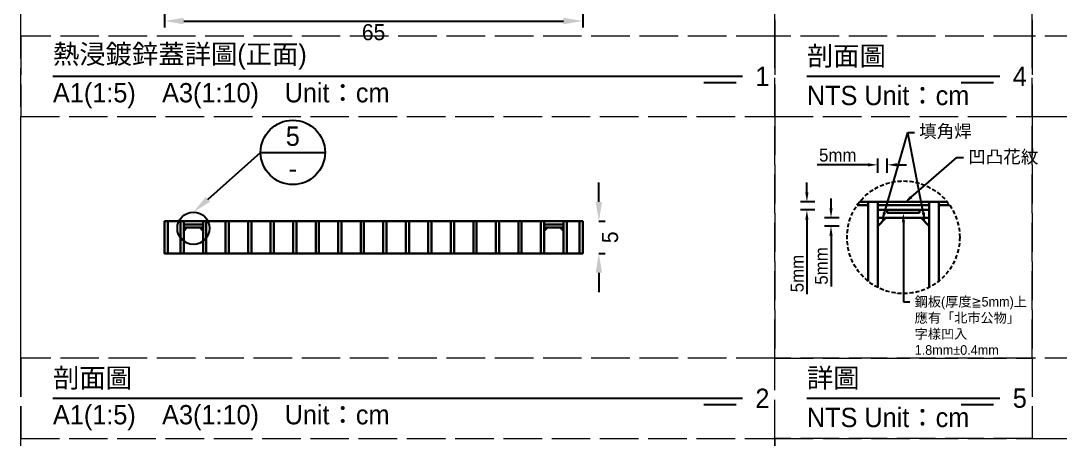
# Model space of a CAD drawing. Extents: x -2640 to 1802, y -2159 to 447.
# Drawn here: x -780 to -457, y -1539.2 to -1409.3 of the extents above; entities that cross this region are included whole.
import ezdxf
from ezdxf import colors
from ezdxf.entities.mleader import LeaderData, LeaderLine
from ezdxf.math import Vec2, Vec3

# ---------------------------------------------------------------- set-up
doc = ezdxf.new("R2010")
doc.units = 0
doc.header["$MEASUREMENT"] = 0
doc.linetypes.add('ACAD_ISO02W100', pattern=[15, 12, -3])
doc.linetypes.add('HIDDEN', pattern=[0.375, 0.25, -0.125])
doc.layers.add('一、4.基本-隱藏', color=9, linetype='ACAD_ISO02W100', lineweight=20, plot=False)
doc.layers.add('三、3.文字-註解文字', color=2, linetype='Continuous')
doc.layers.add('二、2.繪圖-施作項目', color=181, linetype='Continuous', lineweight=30)
doc.styles.add('次圖名(詳圖)', font='MS PGothic.ttf', dxfattribs={"height": 6})
doc.styles.add('註解文字', font='MS PGothic.ttf', dxfattribs={"height": 4})
doc.styles.add('註解文字(詳圖)', font='MS PGothic.ttf', dxfattribs={"height": 5})
doc.dimstyles.new('註解文字', dxfattribs={"dimtxt": 4, "dimasz": 3, "dimexe": 2, "dimexo": 5, "dimgap": 1, "dimtad": 2, "dimzin": 0, "dimdsep": 46, "dimtxsty": '註解文字', "dimcen": 0.1, "dimclrd": 144, "dimclre": 144, "dimclrt": 256, "dimadec": 0, "dimazin": 0, "dimtfac": 1, "dimtofl": 0, "dimtmove": 0, "dimatfit": 3, "dimfxlon": 1, "dimtolj": 1, "dimtzin": 0, "dimlwd": -1, "dimlwe": -1, "dimarcsym": 1})
doc.dimstyles.new('註解文字(詳圖)', dxfattribs={"dimtxt": 5, "dimasz": 6, "dimexe": 2, "dimexo": 5, "dimgap": 1, "dimtad": 2, "dimzin": 0, "dimdsep": 46, "dimtxsty": '註解文字(詳圖)', "dimcen": 0.1, "dimclrd": 144, "dimclre": 144, "dimclrt": 256, "dimadec": 0, "dimazin": 0, "dimtfac": 1, "dimtofl": 0, "dimtmove": 0, "dimatfit": 3, "dimfxlon": 1, "dimtolj": 1, "dimtzin": 0, "dimlwd": -1, "dimlwe": -1, "dimarcsym": 1})

# ---------------------------------------------------------------- blocks, each defined once
blk = doc.blocks.new('*D106')
at = {"layer": 'Defpoints', "color": 0, "transparency": 16777216}
for p in [(-735.35, -1386), (-605.35, -1386), (-605.35, -1409.33)]:
    blk.add_point(p, dxfattribs=at)
at = {"layer": '三、3.文字-註解文字', "color": 144, "transparency": 16777216}
for p, q in [((-735.35, -1406.83), (-735.35, -1411.33)), ((-605.35, -1406.83), (-605.35, -1411.33)), ((-729.35, -1409.33), (-611.35, -1409.33))]:
    blk.add_line(p, q, dxfattribs=at)
for points in [[(-729.35, -1408.33), (-729.35, -1410.33), (-735.35, -1409.33)], [(-611.35, -1408.33), (-611.35, -1410.33), (-605.35, -1409.33)]]:
    blk.add_solid(points, dxfattribs=at)
at = {"layer": '三、3.文字-註解文字', "transparency": 16777216, "insert": (-670.35, -1412.83), "char_height": 5, "attachment_point": 5, "style": '註解文字(詳圖)'}
blk.add_mtext('\\A1;65', dxfattribs=at)
blk = doc.blocks.new('*D112')
at = {"layer": 'Defpoints', "color": 0, "transparency": 16777216}
for p in [(-605.35, -1471.5), (-605.35, -1481.5), (-600.35, -1481.5)]:
    blk.add_point(p, dxfattribs=at)
at = {"layer": '三、3.文字-註解文字', "color": 144, "transparency": 16777216}
for p, q in [((-600.35, -1465.5), (-600.35, -1459.5)), ((-600.35, -1471.5), (-598.35, -1471.5)), ((-600.35, -1481.5), (-598.35, -1481.5)), ((-600.35, -1487.5), (-600.35, -1493.5))]:
    blk.add_line(p, q, dxfattribs=at)
for points in [[(-601.35, -1465.5), (-599.35, -1465.5), (-600.35, -1471.5)], [(-601.35, -1487.5), (-599.35, -1487.5), (-600.35, -1481.5)]]:
    blk.add_solid(points, dxfattribs=at)
at = {"layer": '三、3.文字-註解文字', "transparency": 16777216, "insert": (-596.85, -1476.5), "char_height": 5, "attachment_point": 5, "rotation": 90, "style": '註解文字(詳圖)'}
blk.add_mtext('\\A1;5', dxfattribs=at)
blk = doc.blocks.new('*D114')
at = {"layer": 'Defpoints', "color": 0, "transparency": 16777216}
for p in [(-513.69, -1454), (-513.69, -1468), (-510.69, -1468)]:
    blk.add_point(p, dxfattribs=at)
at = {"layer": '三、3.文字-註解文字', "color": 144, "transparency": 16777216}
for p, q in [((-513.69, -1456.5), (-513.69, -1452)), ((-510.69, -1456.5), (-510.69, -1452)), ((-516.69, -1454), (-532.51, -1454)), ((-507.69, -1454), (-504.69, -1454))]:
    blk.add_line(p, q, dxfattribs=at)
for points in [[(-516.69, -1453.5), (-516.69, -1454.5), (-513.69, -1454)], [(-507.69, -1453.5), (-507.69, -1454.5), (-510.69, -1454)]]:
    blk.add_solid(points, dxfattribs=at)
at = {"layer": '三、3.文字-註解文字', "transparency": 16777216, "insert": (-526.1, -1451), "char_height": 4, "attachment_point": 5, "style": '註解文字'}
blk.add_mtext('\\A1;5mm', dxfattribs=at)
blk = doc.blocks.new('*D115')
at = {"layer": 'Defpoints', "color": 0, "transparency": 16777216}
for p in [(-535.69, -1465.5), (-513.69, -1465.5), (-513.69, -1468)]:
    blk.add_point(p, dxfattribs=at)
at = {"layer": '三、3.文字-註解文字', "color": 144, "transparency": 16777216}
for p, q in [((-535.69, -1462.5), (-535.69, -1459.5)), ((-533.19, -1465.5), (-537.69, -1465.5)), ((-533.19, -1468), (-537.69, -1468)), ((-535.69, -1471), (-535.69, -1494.17))]:
    blk.add_line(p, q, dxfattribs=at)
for points in [[(-536.19, -1462.5), (-535.19, -1462.5), (-535.69, -1465.5)], [(-536.19, -1471), (-535.19, -1471), (-535.69, -1468)]]:
    blk.add_solid(points, dxfattribs=at)
at = {"layer": '三、3.文字-註解文字', "transparency": 16777216, "insert": (-538.69, -1487.76), "char_height": 4, "attachment_point": 5, "rotation": 90, "style": '註解文字'}
blk.add_mtext('\\A1;5mm', dxfattribs=at)
blk = doc.blocks.new('*D116')
at = {"layer": 'Defpoints', "color": 0, "transparency": 16777216}
for p in [(-528.19, -1473), (-513.69, -1470.5), (-513.69, -1473)]:
    blk.add_point(p, dxfattribs=at)
at = {"layer": '三、3.文字-註解文字', "color": 144, "transparency": 16777216}
for p, q in [((-528.19, -1467.5), (-528.19, -1464.5)), ((-525.69, -1470.5), (-530.19, -1470.5)), ((-525.69, -1473), (-530.19, -1473)), ((-528.19, -1476), (-528.19, -1491.82))]:
    blk.add_line(p, q, dxfattribs=at)
for points in [[(-528.69, -1467.5), (-527.69, -1467.5), (-528.19, -1470.5)], [(-528.69, -1476), (-527.69, -1476), (-528.19, -1473)]]:
    blk.add_solid(points, dxfattribs=at)
at = {"layer": '三、3.文字-註解文字', "transparency": 16777216, "insert": (-531.19, -1485.41), "char_height": 4, "attachment_point": 5, "rotation": 90, "style": '註解文字'}
blk.add_mtext('\\A1;5mm', dxfattribs=at)

msp = doc.modelspace()

# ---------------------------------------------------------------- linework, layer by layer
at = {"layer": '一、4.基本-隱藏'}
for points in [[(-780, -1214), (0, -1214), (0, -1721), (-780, -1721)], [(-780, -1214), (-545.693, -1214), (-545.693, -1414), (-780, -1414)], [(-545.693, -1214), (-465.693, -1214), (-465.693, -1414), (-545.693, -1414)], [(-465.693, -1214), (-299.693, -1214), (-299.693, -1414), (-465.693, -1414)], [(-780, -1439), (-545.693, -1439), (-545.693, -1414), (-780, -1414)], [(-545.693, -1439), (-465.693, -1439), (-465.693, -1414), (-545.693, -1414)], [(-465.693, -1439), (-299.693, -1439), (-299.693, -1414), (-465.693, -1414)], [(-780, -1439), (-545.693, -1439), (-545.693, -1514), (-780, -1514)], [(-545.693, -1439), (-465.693, -1439), (-465.693, -1514), (-545.693, -1514)], [(-465.693, -1439), (-299.693, -1439), (-299.693, -1514), (-465.693, -1514)], [(-780, -1539), (-545.693, -1539), (-545.693, -1514), (-780, -1514)], [(-545.693, -1514), (-465.693, -1514), (-465.693, -1539), (-545.693, -1539)], [(-465.693, -1539), (-299.693, -1539), (-299.693, -1514), (-465.693, -1514)], [(-780, -1539), (-545.693, -1539), (-545.693, -1696), (-780, -1696)], [(-545.693, -1539), (-365.693, -1539), (-365.693, -1696), (-545.693, -1696)]]:
    msp.add_lwpolyline(points, close=True, dxfattribs=at)
at = {"layer": '三、3.文字-註解文字'}
for points in [[(-770, -1426.5), (-555.693, -1426.5)], [(-535.693, -1426.5), (-475.693, -1426.5)], [(-557.693, -1428.5), (-567.693, -1428.5)], [(-477.693, -1428.5), (-487.693, -1428.5)], [(-705.453, -1450.135), (-685.453, -1450.135)], [(-770, -1526.5), (-555.693, -1526.5)], [(-535.693, -1526.5), (-475.693, -1526.5)], [(-557.693, -1528.5), (-567.693, -1528.5)], [(-477.693, -1528.5), (-487.693, -1528.5)]]:
    msp.add_lwpolyline(points, dxfattribs=at)
for centre, radius in [((-695.453, -1450.135), 10), ((-726.347, -1473.7), 5)]:
    msp.add_circle(centre, radius, dxfattribs=at)
at = {"layer": '三、3.文字-註解文字', "linetype": 'HIDDEN', "ltscale": 5}
msp.add_circle((-505.693, -1476.5), 17.5, dxfattribs=at)
at = {"layer": '二、2.繪圖-施作項目'}
for points in [[(-520.055, -1466.5), (-516.693, -1466.5)], [(-519.304, -1465.5), (-492.083, -1465.5)], [(-516.693, -1465.5), (-516.693, -1490.111)], [(-513.693, -1465.5), (-513.693, -1492.064)], [(-513.693, -1466.5), (-497.693, -1466.5)], [(-497.693, -1465.5), (-497.693, -1492.064)], [(-494.693, -1465.5), (-494.693, -1490.111)], [(-494.693, -1466.5), (-491.332, -1466.5)], [(-513.693, -1468), (-497.693, -1468)], [(-510.693, -1468), (-500.693, -1468)], [(-510.693, -1468.9), (-510.693, -1468)], [(-510.693, -1468.9), (-500.693, -1468.9)], [(-500.693, -1468.9), (-500.693, -1468)], [(-735.347, -1471.5), (-735.347, -1481.5)], [(-735.347, -1471.5), (-605.347, -1471.5)], [(-734.347, -1471.5), (-734.347, -1481.5)], [(-730.347, -1471.5), (-730.347, -1481.5)], [(-729.347, -1471.5), (-729.347, -1481.5)], [(-729.347, -1472.5), (-723.347, -1472.5)], [(-728.147, -1472.5), (-724.547, -1472.5)], [(-728.147, -1472.58), (-728.147, -1472.5)], [(-728.147, -1472.58), (-724.547, -1472.58)], [(-724.547, -1472.58), (-724.547, -1472.5)], [(-723.347, -1471.5), (-723.347, -1481.5)], [(-722.347, -1471.5), (-722.347, -1481.5)], [(-716.347, -1471.5), (-716.347, -1481.5)], [(-715.347, -1471.5), (-715.347, -1481.5)], [(-709.347, -1471.5), (-709.347, -1481.5)], [(-708.347, -1471.5), (-708.347, -1481.5)], [(-702.347, -1471.5), (-702.347, -1481.5)], [(-701.347, -1471.5), (-701.347, -1481.5)], [(-695.347, -1471.5), (-695.347, -1481.5)], [(-694.347, -1471.5), (-694.347, -1481.5)], [(-688.347, -1471.5), (-688.347, -1481.5)], [(-687.347, -1471.5), (-687.347, -1481.5)], [(-681.347, -1471.5), (-681.347, -1481.5)], [(-680.347, -1471.5), (-680.347, -1481.5)], [(-674.347, -1471.5), (-674.347, -1481.5)], [(-673.347, -1471.5), (-673.347, -1481.5)], [(-667.347, -1471.5), (-667.347, -1481.5)], [(-666.347, -1471.5), (-666.347, -1481.5)], [(-660.347, -1471.5), (-660.347, -1481.5)], [(-659.347, -1471.5), (-659.347, -1481.5)], [(-653.347, -1471.5), (-653.347, -1481.5)], [(-652.347, -1471.5), (-652.347, -1481.5)], [(-646.347, -1471.5), (-646.347, -1481.5)], [(-645.347, -1471.5), (-645.347, -1481.5)], [(-639.347, -1471.5), (-639.347, -1481.5)], [(-638.347, -1471.5), (-638.347, -1481.5)], [(-632.347, -1471.5), (-632.347, -1481.5)], [(-631.347, -1471.5), (-631.347, -1481.5)], [(-625.347, -1471.5), (-625.347, -1481.5)], [(-624.347, -1471.5), (-624.347, -1481.5)], [(-618.347, -1471.5), (-618.347, -1481.5)], [(-617.347, -1471.5), (-617.347, -1481.5)], [(-617.347, -1472.5), (-611.347, -1472.5)], [(-616.147, -1472.5), (-612.547, -1472.5)], [(-616.147, -1472.58), (-616.147, -1472.5)], [(-616.147, -1472.58), (-612.547, -1472.58)], [(-612.547, -1472.58), (-612.547, -1472.5)], [(-611.347, -1471.5), (-611.347, -1481.5)], [(-610.347, -1471.5), (-610.347, -1481.5)], [(-606.347, -1471.5), (-606.347, -1481.5)], [(-605.347, -1471.5), (-605.347, -1481.5)], [(-513.693, -1470.5), (-497.693, -1470.5)], [(-511.193, -1470.5), (-513.693, -1473)], [(-500.193, -1470.5), (-497.693, -1473)], [(-729.347, -1473.5), (-723.347, -1473.5)], [(-728.347, -1473.5), (-729.347, -1474.5)], [(-724.347, -1473.5), (-723.347, -1474.5)], [(-617.347, -1473.5), (-611.347, -1473.5)], [(-616.347, -1473.5), (-617.347, -1474.5)], [(-612.347, -1473.5), (-611.347, -1474.5)], [(-735.347, -1481.5), (-605.347, -1481.5)]]:
    msp.add_lwpolyline(points, dxfattribs=at)
msp.add_lwpolyline([(-735.347, -1471.5), (-605.347, -1471.5), (-605.347, -1481.5), (-735.347, -1481.5)], close=True, dxfattribs=at)

# ---------------------------------------------------------------- texts
at = {"layer": '三、3.文字-註解文字', "char_height": 6}
for s, width, gutter_width, insert, attachment_point, style in [('{\\fMS PGothic|b0|i0|c128|p34;熱浸鍍鋅蓋詳圖(正面)}', 109.33936, 15, (-770, -1420.5), 4, '次圖名(詳圖)'), ('剖面圖', 30.14945, 15, (-535.693, -1420.5), 4, '次圖名(詳圖)'), ('1', 3, 15, (-551.693, -1426.5), 4, '次圖名(詳圖)'), ('4', 3, 15, (-471.693, -1426.5), 4, '次圖名(詳圖)'), ('{\\fMS PGothic|b0|i0|c128|p34;A1(1:}5{\\fMS PGothic|b0|i0|c128|p34;)\u3000A3(1:}1{\\fMS PGothic|b0|i0|c128|p34;0)^IUnit：cm}', 136.03259, 15, (-770, -1432.5), 4, '次圖名(詳圖)'), ('NTS{\\fMS PGothic|b0|i0|c128|p34; Unit：cm}', 93.26158, 15, (-535.693, -1432.5), 4, '次圖名(詳圖)'), ('5', 6.60394, 25, (-695.453, -1445.135), 5, '註解文字(詳圖)'), ('-', 6.60394, 25, (-695.453, -1455.135), 5, '註解文字(詳圖)'), ('剖面圖', 109.33936, 15, (-770, -1520.5), 4, '次圖名(詳圖)'), ('詳圖', 30.14945, 15, (-535.693, -1520.5), 4, '次圖名(詳圖)'), ('2', 3, 15, (-551.693, -1526.5), 4, '次圖名(詳圖)'), ('5', 3, 15, (-471.693, -1526.5), 4, '次圖名(詳圖)'), ('{\\fMS PGothic|b0|i0|c128|p34;A1(1:}5{\\fMS PGothic|b0|i0|c128|p34;)\u3000A3(1:}1{\\fMS PGothic|b0|i0|c128|p34;0)^IUnit：cm}', 136.03259, 15, (-770, -1532.5), 4, '次圖名(詳圖)'), ('NTS{\\fMS PGothic|b0|i0|c128|p34; Unit：cm}', 93.26158, 15, (-535.693, -1532.5), 4, '次圖名(詳圖)')]:
    msp.add_mtext_dynamic_manual_height_columns(s, width=width, gutter_width=gutter_width, heights=[0], dxfattribs=dict(at, insert=insert, attachment_point=attachment_point, style=style))

# ---------------------------------------------------------------- dimensions: what is measured, and where the dimension line sits
at = {"layer": '三、3.文字-註解文字'}
dim = msp.add_linear_dim(base=(-605.347, -1409.334), p1=(-735.347, -1386), p2=(-605.347, -1386), text='65', dimstyle='註解文字(詳圖)', dxfattribs=at)
dim.commit()
dim.dimension.update_dxf_attribs({"geometry": '*D106', "text_midpoint": (-670.347, -1412.834)})
for p1, p2, distance, text, dimstyle, picture, middle in [((-510.693, -1468), (-513.693, -1468), -14, '5mm', '註解文字', '*D114', (-526.102, -1451)), ((-605.347, -1471.5), (-605.347, -1481.5), 5, '5', '註解文字(詳圖)', '*D112', (-596.847, -1476.5)), ((-513.693, -1470.5), (-513.693, -1473), -14.5, '5mm', '註解文字', '*D116', (-531.193, -1485.409))]:
    dim = msp.add_aligned_dim(p1=p1, p2=p2, distance=distance, text=text, dimstyle=dimstyle, dxfattribs=at)
    dim.commit()
    dim.dimension.update_dxf_attribs({"geometry": picture, "text_midpoint": middle})
dim = msp.add_linear_dim(base=(-535.693, -1465.5), p1=(-513.693, -1468), p2=(-513.693, -1465.5), angle=90, text='5mm', dimstyle='註解文字', dxfattribs=at)
dim.commit()
dim.dimension.update_dxf_attribs({"geometry": '*D115', "text_midpoint": (-535.693, -1487.761), "dimtype": 161})

# ---------------------------------------------------------------- leaders
ml = msp.add_multileader_mtext('Standard', dxfattribs=at)
ml.set_content('填角{\\fPMingLiU|b0|i0|c136|p18;焊}', color=256, style='註解文字')
ml.set_leader_properties(color=144, linetype='ByLayer', lineweight=-1)
ml.build(insert=Vec2(0, 0))
ml.multileader.update_dxf_attribs({"dogleg_length": 2, "arrow_head_size": 3})
ctx = ml.context
ctx.base_point, ctx.arrow_head_size, ctx.landing_gap_size, ctx.plane_origin = Vec3(-502.292, -1444), 3, 1.5, Vec3(-486.96, -1466.95)
notes = []
notes.append((ctx, [(0, (1, 1, 0), (-504.292, -1444), (1, 0), 2, [(0, [(-512.443, -1471.75)], 0, [])])]))
ctx.mtext.insert, ctx.mtext.flow_direction = Vec3(-500.792, -1441.547), 5
ml = msp.add_multileader_mtext('Standard', dxfattribs=at)
ml.set_content('{\\fMS PGothic|b0|i0|c128|p34; }', color=256, style='註解文字')
ml.set_leader_properties(color=144, linetype='ByLayer', lineweight=-1)
ml.build(insert=Vec2(0, 0))
ml.multileader.update_dxf_attribs({"dogleg_length": 0, "arrow_head_size": 3})
ctx = ml.context
ctx.base_point, ctx.char_height, ctx.arrow_head_size, ctx.landing_gap_size, ctx.plane_origin = Vec3(-508.621, -1444), 3, 3, 1.5, Vec3(-473.46, -1466.95)
ctx.text_align_type = 2
notes.append((ctx, [(1, (1, 1, 0), (-504.292, -1444), (-1, 0), 0, [(0, [(-498.943, -1471.75)], 0, [])])]))
ctx.mtext.insert, ctx.mtext.alignment, ctx.mtext.flow_direction = Vec3(-505.792, -1442.5), 3, 5
ml = msp.add_multileader_mtext('Standard', dxfattribs=at)
ml.set_content('{\\fMS PGothic|b0|i0|c128|p34; }', color=256, style='註解文字(詳圖)')
ml.set_leader_properties(color=144, linetype='ByLayer', lineweight=-1)
ml.build(insert=Vec2(0, 0))
ml.multileader.update_dxf_attribs({"dogleg_length": 0, "arrow_head_size": 6})
ctx = ml.context
ctx.base_point, ctx.char_height, ctx.arrow_head_size, ctx.landing_gap_size, ctx.plane_origin = Vec3(-705.453, -1450.135), 5, 6, 3, Vec3(-726.347, -1468.7)
notes.append((ctx, [(0, (1, 1, 0), (-705.453, -1450.135), (1, 0), 0, [(0, [(-726.347, -1468.7)], 0, [])])]))
ctx.mtext.insert, ctx.mtext.flow_direction = Vec3(-702.453, -1447.635), 5
ml = msp.add_multileader_mtext('Standard', dxfattribs=at)
ml.set_content('凹凸花紋', color=256, style='註解文字')
ml.set_leader_properties(color=144, linetype='ByLayer', lineweight=-1)
ml.build(insert=Vec2(0, 0))
ml.multileader.update_dxf_attribs({"dogleg_length": 2, "arrow_head_size": 3})
ctx = ml.context
ctx.base_point, ctx.arrow_head_size, ctx.landing_gap_size, ctx.plane_origin = Vec3(-487.064, -1451.772), 3, 1.5, Vec3(-486.96, -1461.95)
notes.append((ctx, [(0, (1, 1, 0), (-489.064, -1451.772), (1, 0), 2, [(0, [(-505.538, -1465.96)], 0, [])])]))
ctx.mtext.insert, ctx.mtext.flow_direction = Vec3(-485.564, -1449.499), 5
ml = msp.add_multileader_mtext('Standard', dxfattribs=at)
ml.set_content('{\\fMS PGothic|b0|i0|c128|p34;鋼板(厚度≧5mm)上應有「北市公物」字樣凹入1.8mm%%P0.4mm}', color=256, style='註解文字')
ml.set_leader_properties(color=144, linetype='ByLayer', lineweight=-1)
ml.build(insert=Vec2(0, 0))
ml.multileader.update_dxf_attribs({"dogleg_length": 2, "arrow_head_size": 3})
ctx = ml.context
ctx.base_point, ctx.char_height, ctx.arrow_head_size, ctx.landing_gap_size, ctx.plane_origin = Vec3(-503.693, -1496.5), 3, 3, 1.5, Vec3(-538.6, -1475.664)
notes.append((ctx, [(0, (1, 1, 0), (-505.693, -1496.5), (1, 0), 2, [(0, [(-505.693, -1468.9)], 0, [])])]))
ctx.mtext.insert, ctx.mtext.width, ctx.mtext.flow_direction = Vec3(-502.193, -1495), 35.71327, 5
for ctx, leaders in notes:
    for number, flags, end, landing, length, lines in leaders:
        leader = LeaderData()
        leader.index, (leader.has_last_leader_line, leader.has_dogleg_vector, leader.attachment_direction) = number, flags
        leader.last_leader_point, leader.dogleg_vector, leader.dogleg_length = Vec3(end), Vec3(landing), length
        for number, points, colour, breaks in lines:
            line = LeaderLine()
            line.index, line.vertices, line.color, line.breaks = number, Vec3.list(points), colors.encode_raw_color(colour), breaks
            leader.lines.append(line)
        ctx.leaders.append(leader)

doc.saveas('drawing.dxf')
